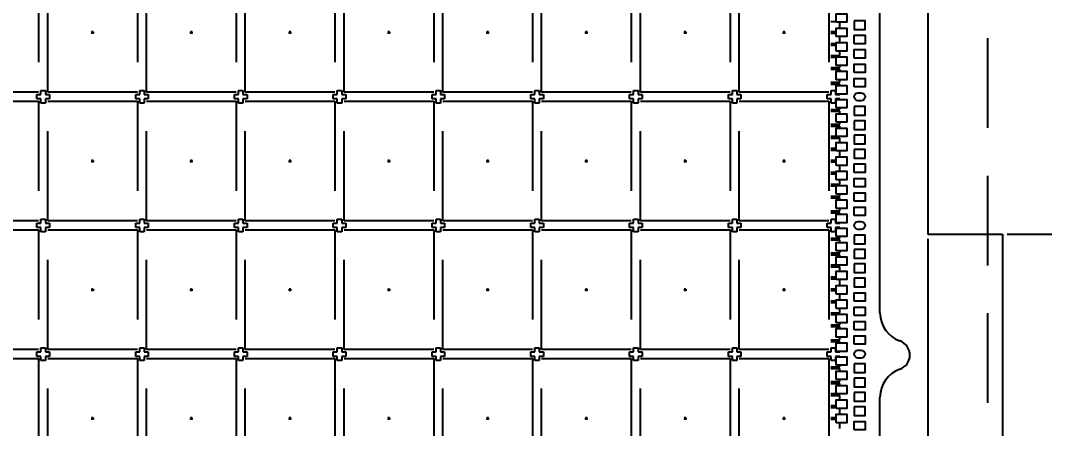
# Model space of a CAD drawing. Header units: millimetres. Extents: x 478.7 to 490.1, y 73.3 to 79.8.
# Drawn here: x 482.715 to 484.857, y 75.502 to 76.355 of the extents above; entities that cross this region are included whole.
import ezdxf

# ---------------------------------------------------------------- set-up
doc = ezdxf.new("R2010")
doc.units = ezdxf.units.MM
doc.header["$LTSCALE"] = 0.5
doc.header["$PDMODE"] = 98
for name, pattern in [('CENTER', [50.8, 31.75, -6.35, 6.35, -6.35]), ('HIDDEN', [0.375, 0.25, -0.125]), ('PHANTOM', [2.5, 1.25, -0.25, 0.25, -0.25, 0.25, -0.25])]:
    doc.linetypes.add(name, pattern=pattern)
for name, color, linetype in [('1D', 4, 'Continuous'), ('BTM', 7, 'HIDDEN'), ('CEN', 2, 'CENTER'), ('DIM', 3, 'Continuous'), ('PKG', 1, 'PHANTOM')]:
    doc.layers.add(name, color=color, linetype=linetype)
doc.styles.add('SIMPLEX', font='simplex.shx', dxfattribs={"bigfont": 'AllInOneBig.shx'})
doc.dimstyles.new('Standard2', dxfattribs={"dimtxt": 0.08, "dimasz": 0.08, "dimexe": 0.01, "dimexo": 0.01, "dimgap": 0.015, "dimtad": 1, "dimdec": 3, "dimlfac": 16, "dimrnd": 0.0005, "dimzin": 1, "dimtxsty": 'SIMPLEX', "dimcen": 0.01, "dimclrd": 256, "dimclre": 256, "dimclrt": 256, "dimazin": 3, "dimtp": 0.03, "dimtm": 0.05, "dimtfac": 0.8, "dimtdec": 3, "dimtmove": 0, "dimatfit": 3, "dimfxl": 0.05, "dimtzin": 4, "dimlwd": -1, "dimlwe": -1})

# ---------------------------------------------------------------- blocks, each defined once
blk = doc.blocks.new('*U22')
at = {"layer": 'CEN', "ltscale": 0.005}
for p, q in [((-0.003125, 0), (0.003125, 0)), ((0, -0.003125), (0, 0.003125))]:
    blk.add_line(p, q, dxfattribs=at)
at = {"layer": 'PKG', "ltscale": 0.3}
blk.add_lwpolyline([(-0.09375, 0.125), (0.09375, 0.125), (0.09375, -0.125), (-0.09375, -0.125)], close=True, dxfattribs=at)
blk = doc.blocks.new('*U23')
at = {"layer": 'DIM', "color": 0, "linetype": 'ByBlock', "lineweight": -2, "transparency": 16777216}
for p in [(1.6525, 1.3453), (1.8591, 1.3453), (2.0656, 1.3453), (2.2722, 1.3453), (2.4787, 1.3453), (2.6853, 1.3453), (2.8919, 1.3453), (3.0984, 1.3453), (3.305, 1.3453), (1.6525, 1.0762), (1.8591, 1.0762), (2.0656, 1.0762), (2.2722, 1.0762), (2.4787, 1.0762), (2.6853, 1.0762), (2.8919, 1.0762), (3.0984, 1.0762), (3.305, 1.0762), (1.6525, 0.8072), (1.8591, 0.8072), (2.0656, 0.8072), (2.2722, 0.8072), (2.4787, 0.8072), (2.6853, 0.8072), (2.8919, 0.8072), (3.0984, 0.8072), (3.305, 0.8072), (1.6525, 0.5381), (1.8591, 0.5381), (2.0656, 0.5381), (2.2722, 0.5381), (2.4787, 0.5381), (2.6853, 0.5381), (2.8919, 0.5381), (3.0984, 0.5381), (3.305, 0.5381)]:
    blk.add_blockref('*U22', p, dxfattribs=at)
blk = doc.blocks.new('*D52')
at = {"layer": 'Defpoints', "color": 0, "ltscale": 0.1, "transparency": 16777216}
for p in [(484.5439, 78.5177), (486.111, 78.5177), (484.5439, 74.6802)]:
    blk.add_point(p, dxfattribs=at)
at = {"layer": 'DIM', "linetype": 'ByBlock', "ltscale": 0.1, "transparency": 16777216}
for p, q in [((484.5539, 78.5177), (486.121, 78.5177)), ((486.111, 78.4377), (486.111, 77.4196)), ((486.111, 74.7602), (486.111, 75.7782)), ((484.5539, 74.6802), (486.121, 74.6802))]:
    blk.add_line(p, q, dxfattribs=at)
at = {"layer": 'DIM', "ltscale": 0.1, "transparency": 16777216}
for points in [[(486.0977, 78.4377), (486.1244, 78.4377), (486.111, 78.5177)], [(486.0977, 74.7602), (486.1244, 74.7602), (486.111, 74.6802)]]:
    blk.add_solid(points, dxfattribs=at)
at = {"layer": 'DIM', "ltscale": 0.1, "transparency": 16777216, "insert": (486.111, 76.5989), "char_height": 0.08, "attachment_point": 5, "rotation": 90, "style": 'SIMPLEX'}
blk.add_mtext('\\A1;59.300X61.400(MOLD PKG)', dxfattribs=at)
blk = doc.blocks.new('*D59')
at = {"layer": 'Defpoints', "color": 0, "ltscale": 0.1, "transparency": 16777216}
for p in [(482.6595, 76.5989), (484.7687, 75.9083), (485.2113, 75.9083)]:
    blk.add_point(p, dxfattribs=at)
at = {"layer": 'DIM', "ltscale": 0.1, "transparency": 16777216}
blk.add_line((484.7787, 75.9083), (485.2113, 75.9083), dxfattribs=at)
at = {"layer": 'DIM', "ltscale": 0.1, "transparency": 16777216, "insert": (485.4092, 75.9083), "char_height": 0.08, "attachment_point": 5, "style": 'SIMPLEX'}
blk.add_mtext('\\A1;11.050', dxfattribs=at)
blk = doc.blocks.new('*D64')
at = {"layer": 'Defpoints', "color": 0, "ltscale": 0.1, "transparency": 16777216}
for p in [(482.6595, 76.5989), (484.6437, 74.5989), (485.2113, 74.5489)]:
    blk.add_point(p, dxfattribs=at)
at = {"layer": 'DIM', "ltscale": 0.1, "transparency": 16777216}
for p, q in [((484.6537, 74.5989), (484.8913, 74.5989)), ((484.8913, 74.5989), (485.0513, 74.5489)), ((485.0513, 74.5489), (485.2113, 74.5489))]:
    blk.add_line(p, q, dxfattribs=at)
at = {"layer": 'DIM', "ltscale": 0.1, "transparency": 16777216, "insert": (485.4244, 74.5489), "char_height": 0.08, "attachment_point": 5, "style": 'SIMPLEX'}
blk.add_mtext('\\A1;32.000', dxfattribs=at)
blk = doc.blocks.new('*D31')
at = {"layer": 'Defpoints', "color": 0, "ltscale": 0.1, "transparency": 16777216}
for p in [(482.6595, 76.5989), (484.6437, 74.5989), (484.6437, 74.0824)]:
    blk.add_point(p, dxfattribs=at)
at = {"layer": 'DIM', "ltscale": 0.1, "transparency": 16777216}
blk.add_line((484.6437, 74.5889), (484.6437, 74.0824), dxfattribs=at)
at = {"layer": 'DIM', "ltscale": 0.1, "transparency": 16777216, "insert": (484.6437, 73.8769), "char_height": 0.08, "attachment_point": 5, "rotation": 90, "style": 'SIMPLEX'}
blk.add_mtext('\\A1;31.747', dxfattribs=at)
blk = doc.blocks.new('*D85')
at = {"layer": 'Defpoints', "color": 0, "ltscale": 0.1, "transparency": 16777216}
for p in [(482.6595, 76.5989), (484.6124, 75.9083), (484.5144, 74.0824)]:
    blk.add_point(p, dxfattribs=at)
at = {"layer": 'DIM', "ltscale": 0.1, "transparency": 16777216}
for p, q in [((484.6124, 75.8983), (484.6124, 74.4024)), ((484.6124, 74.4024), (484.5144, 74.2424)), ((484.5144, 74.2424), (484.5144, 74.0824))]:
    blk.add_line(p, q, dxfattribs=at)
at = {"layer": 'DIM', "ltscale": 0.1, "transparency": 16777216, "insert": (484.5144, 73.8769), "char_height": 0.08, "attachment_point": 5, "rotation": 90, "style": 'SIMPLEX'}
blk.add_mtext('\\A1;31.247', dxfattribs=at)
blk = doc.blocks.new('*D86')
at = {"layer": 'Defpoints', "color": 0, "ltscale": 0.1, "transparency": 16777216}
for p in [(484.7374, 78.6177), (486.4786, 78.6177), (484.7374, 74.6177)]:
    blk.add_point(p, dxfattribs=at)
at = {"layer": 'DIM', "ltscale": 0.1, "transparency": 16777216}
for p, q in [((484.7474, 78.6177), (486.4886, 78.6177)), ((486.4786, 78.5377), (486.4786, 77.4689)), ((486.4786, 74.6977), (486.4786, 75.7665)), ((484.7474, 74.6177), (486.4886, 74.6177))]:
    blk.add_line(p, q, dxfattribs=at)
for points in [[(486.4653, 78.5377), (486.4919, 78.5377), (486.4786, 78.6177)], [(486.4653, 74.6977), (486.4919, 74.6977), (486.4786, 74.6177)]]:
    blk.add_solid(points, dxfattribs=at)
at = {"layer": 'DIM', "ltscale": 0.1, "transparency": 16777216, "insert": (486.4786, 76.6177), "char_height": 0.08, "attachment_point": 5, "rotation": 90, "style": 'SIMPLEX'}
blk.add_mtext('\\A1;64.000%%P0.500(TAPE WIDTH)', dxfattribs=at)

msp = doc.modelspace()

# ---------------------------------------------------------------- linework, layer by layer
at = {"color": 2, "linetype": 'HIDDEN', "ltscale": 1.5}
msp.add_line((484.737441, 78.617661), (484.737441, 74.617661), dxfattribs=at)
at = {"color": 0}
for p, q in [((484.612441, 76.408286), (484.612441, 75.908286)), ((484.612441, 75.908286), (484.768691, 75.908286))]:
    msp.add_line(p, q, dxfattribs=at)
for q in [(484.768691, 75.502036), (484.768691, 74.52733)]:
    msp.add_line((484.768691, 75.908286), q)
at = {"ltscale": 0.03}
for points in [[(484.42091, 76.350943), (484.42091, 76.368755), (484.443098, 76.368755), (484.443098, 76.350943)], [(484.458723, 76.353755), (484.458723, 76.335943), (484.481379, 76.335943), (484.481379, 76.353755)], [(484.42091, 76.320943), (484.42091, 76.338755), (484.443098, 76.338755), (484.443098, 76.320943)], [(484.458723, 76.305943), (484.458723, 76.323755), (484.481379, 76.323755), (484.481379, 76.305943)], [(484.42091, 76.290943), (484.42091, 76.308755), (484.443098, 76.308755), (484.443098, 76.290943)], [(484.42091, 76.260943), (484.42091, 76.278755), (484.443098, 76.278755), (484.443098, 76.260943)], [(484.458723, 76.275943), (484.458723, 76.293755), (484.481379, 76.293755), (484.481379, 76.275943)], [(484.458723, 76.245943), (484.458723, 76.263755), (484.481379, 76.263755), (484.481379, 76.245943)], [(484.42091, 76.230943), (484.42091, 76.248755), (484.443098, 76.248755), (484.443098, 76.230943)], [(484.42091, 76.200943), (484.42091, 76.218755), (484.443098, 76.218755), (484.443098, 76.200943)], [(484.458723, 76.215943), (484.458723, 76.233755), (484.481379, 76.233755), (484.481379, 76.215943)], [(484.42091, 76.17188), (484.42091, 76.189693), (484.443098, 76.189693), (484.443098, 76.17188)], [(484.458723, 76.174693), (484.458723, 76.15688), (484.481379, 76.15688), (484.481379, 76.174693)], [(484.42091, 76.14188), (484.42091, 76.159693), (484.443098, 76.159693), (484.443098, 76.14188)], [(484.42091, 76.11188), (484.42091, 76.129693), (484.443098, 76.129693), (484.443098, 76.11188)], [(484.458723, 76.144693), (484.458723, 76.12688), (484.481379, 76.12688), (484.481379, 76.144693)], [(484.458723, 76.114693), (484.458723, 76.09688), (484.481379, 76.09688), (484.481379, 76.114693)], [(484.42091, 76.08188), (484.42091, 76.099693), (484.443098, 76.099693), (484.443098, 76.08188)], [(484.42091, 76.05188), (484.42091, 76.069693), (484.443098, 76.069693), (484.443098, 76.05188)], [(484.458723, 76.084693), (484.458723, 76.06688), (484.481379, 76.06688), (484.481379, 76.084693)], [(484.458723, 76.03688), (484.458723, 76.054693), (484.481379, 76.054693), (484.481379, 76.03688)], [(484.42091, 76.02188), (484.42091, 76.039693), (484.443098, 76.039693), (484.443098, 76.02188)], [(484.458723, 76.00688), (484.458723, 76.024693), (484.481379, 76.024693), (484.481379, 76.00688)], [(484.42091, 75.99188), (484.42091, 76.009693), (484.443098, 76.009693), (484.443098, 75.99188)], [(484.42091, 75.96188), (484.42091, 75.979693), (484.443098, 75.979693), (484.443098, 75.96188)], [(484.458723, 75.97688), (484.458723, 75.994693), (484.481379, 75.994693), (484.481379, 75.97688)], [(484.458723, 75.94688), (484.458723, 75.964693), (484.481379, 75.964693), (484.481379, 75.94688)], [(484.42091, 75.93188), (484.42091, 75.949693), (484.443098, 75.949693), (484.443098, 75.93188)], [(484.42091, 75.902818), (484.42091, 75.92063), (484.443098, 75.92063), (484.443098, 75.902818)], [(484.458723, 75.90563), (484.458723, 75.887818), (484.481379, 75.887818), (484.481379, 75.90563)], [(484.42091, 75.872818), (484.42091, 75.89063), (484.443098, 75.89063), (484.443098, 75.872818)], [(484.458723, 75.87563), (484.458723, 75.857818), (484.481379, 75.857818), (484.481379, 75.87563)], [(484.42091, 75.842818), (484.42091, 75.86063), (484.443098, 75.86063), (484.443098, 75.842818)], [(484.42091, 75.812818), (484.42091, 75.83063), (484.443098, 75.83063), (484.443098, 75.812818)], [(484.458723, 75.84563), (484.458723, 75.827818), (484.481379, 75.827818), (484.481379, 75.84563)], [(484.458723, 75.81563), (484.458723, 75.797818), (484.481379, 75.797818), (484.481379, 75.81563)], [(484.42091, 75.782818), (484.42091, 75.80063), (484.443098, 75.80063), (484.443098, 75.782818)], [(484.458723, 75.767818), (484.458723, 75.78563), (484.481379, 75.78563), (484.481379, 75.767818)], [(484.42091, 75.752818), (484.42091, 75.77063), (484.443098, 75.77063), (484.443098, 75.752818)], [(484.458723, 75.737818), (484.458723, 75.75563), (484.481379, 75.75563), (484.481379, 75.737818)], [(484.42091, 75.722818), (484.42091, 75.74063), (484.443098, 75.74063), (484.443098, 75.722818)], [(484.458723, 75.707818), (484.458723, 75.72563), (484.481379, 75.72563), (484.481379, 75.707818)], [(484.42091, 75.692818), (484.42091, 75.71063), (484.443098, 75.71063), (484.443098, 75.692818)], [(484.42091, 75.662818), (484.42091, 75.68063), (484.443098, 75.68063), (484.443098, 75.662818)], [(484.458723, 75.677818), (484.458723, 75.69563), (484.481379, 75.69563), (484.481379, 75.677818)], [(484.42091, 75.633755), (484.42091, 75.651568), (484.443098, 75.651568), (484.443098, 75.633755)], [(484.458723, 75.636568), (484.458723, 75.618755), (484.481379, 75.618755), (484.481379, 75.636568)], [(484.42091, 75.603755), (484.42091, 75.621568), (484.443098, 75.621568), (484.443098, 75.603755)], [(484.458723, 75.606568), (484.458723, 75.588755), (484.481379, 75.588755), (484.481379, 75.606568)], [(484.42091, 75.573755), (484.42091, 75.591568), (484.443098, 75.591568), (484.443098, 75.573755)], [(484.458723, 75.576568), (484.458723, 75.558755), (484.481379, 75.558755), (484.481379, 75.576568)], [(484.42091, 75.543755), (484.42091, 75.561568), (484.443098, 75.561568), (484.443098, 75.543755)], [(484.42091, 75.513755), (484.42091, 75.531568), (484.443098, 75.531568), (484.443098, 75.513755)], [(484.458723, 75.546568), (484.458723, 75.528755), (484.481379, 75.528755), (484.481379, 75.546568)], [(484.458723, 75.498755), (484.458723, 75.516568), (484.481379, 75.516568), (484.481379, 75.498755)]]:
    msp.add_lwpolyline(points, close=True, dxfattribs=at)
for points in [[(484.458723, 76.195318), (484.458723, 76.195318, -0.41421356), (484.46716, 76.203755), (484.472941, 76.203755, -0.41421356), (484.481379, 76.195318), (484.481379, 76.195318, -0.41421356), (484.472941, 76.18688), (484.46716, 76.18688, -0.41421356)], [(484.458723, 75.926255), (484.458723, 75.926255, -0.41421356), (484.46716, 75.934693), (484.472941, 75.934693, -0.41421356), (484.481379, 75.926255), (484.481379, 75.926255, -0.41421356), (484.472941, 75.917818), (484.46716, 75.917818, -0.41421356)], [(484.458723, 75.657193), (484.458723, 75.657193, -0.41421356), (484.46716, 75.66563), (484.472941, 75.66563, -0.41421356), (484.481379, 75.657193), (484.481379, 75.657193, -0.41421356), (484.472941, 75.648755), (484.46716, 75.648755, -0.41421356)]]:
    msp.add_lwpolyline(points, format="xyb", close=True, dxfattribs=at)
at = {"layer": '1D'}
for p, q in [((484.512629, 75.74355), (484.512629, 76.510523)), ((484.512629, 74.7998), (484.512629, 75.566773))]:
    msp.add_line(p, q, dxfattribs=at)
for centre, radius, start, end in [((484.575129, 75.74355), 0.0625, 180, 250.528779), ((484.543879, 75.655161), 0.03125, 289.471221, 70.528779), ((484.575129, 75.566773), 0.0625, 109.471221, 180)]:
    msp.add_arc(centre, radius, start, end, dxfattribs=at)
at = {"layer": 'BTM', "ltscale": 0.03}
for p, q in [((484.40966, 76.352974), (484.42091, 76.352974)), ((484.42841, 76.338755), (484.42841, 76.350943)), ((484.40966, 76.331724), (484.42091, 76.331724)), ((484.40966, 76.327974), (484.42091, 76.327974)), ((484.42841, 76.308755), (484.42841, 76.320943)), ((484.40966, 76.306724), (484.42091, 76.306724)), ((484.40966, 76.302974), (484.42091, 76.302974)), ((484.40966, 76.281724), (484.42841, 76.281724)), ((484.40966, 76.277974), (484.42091, 76.277974)), ((484.42841, 76.281724), (484.42841, 76.290943)), ((484.40966, 76.256724), (484.42841, 76.256724)), ((484.42841, 76.256724), (484.42841, 76.260943)), ((484.40966, 76.252974), (484.42841, 76.252974)), ((484.42841, 76.248755), (484.42841, 76.252974)), ((484.40966, 76.225474), (484.42841, 76.225474)), ((484.40966, 76.221724), (484.42841, 76.221724)), ((484.42841, 76.225474), (484.42841, 76.230943)), ((484.42841, 76.218755), (484.42841, 76.221724)), ((484.42841, 76.168911), (484.42841, 76.17188)), ((484.40966, 76.168911), (484.42841, 76.168911)), ((484.40966, 76.165161), (484.42841, 76.165161)), ((484.42841, 76.159693), (484.42841, 76.165161)), ((484.40966, 76.137661), (484.42841, 76.137661)), ((484.40966, 76.133911), (484.42841, 76.133911)), ((484.42841, 76.137661), (484.42841, 76.14188)), ((484.42841, 76.129693), (484.42841, 76.133911)), ((484.40966, 76.112661), (484.42091, 76.112661)), ((484.40966, 76.108911), (484.42841, 76.108911)), ((484.42841, 76.099693), (484.42841, 76.108911)), ((484.40966, 76.087661), (484.42091, 76.087661)), ((484.40966, 76.083911), (484.42091, 76.083911)), ((484.42841, 76.069693), (484.42841, 76.08188)), ((484.40966, 76.062661), (484.42091, 76.062661)), ((484.40966, 76.058911), (484.42091, 76.058911)), ((484.42841, 76.039693), (484.42841, 76.05188)), ((484.40966, 76.037661), (484.42091, 76.037661)), ((484.40966, 76.033911), (484.42091, 76.033911)), ((484.42841, 76.012661), (484.42841, 76.02188)), ((484.40966, 76.012661), (484.42841, 76.012661)), ((484.40966, 76.008911), (484.42091, 76.008911)), ((484.40966, 75.987661), (484.42841, 75.987661)), ((484.40966, 75.983911), (484.42841, 75.983911)), ((484.42841, 75.987661), (484.42841, 75.99188)), ((484.42841, 75.979693), (484.42841, 75.983911)), ((484.40966, 75.956411), (484.42841, 75.956411)), ((484.42841, 75.956411), (484.42841, 75.96188)), ((484.40966, 75.952661), (484.42841, 75.952661)), ((484.42841, 75.949693), (484.42841, 75.952661)), ((484.40966, 75.899849), (484.42841, 75.899849)), ((484.40966, 75.896099), (484.42841, 75.896099)), ((484.42841, 75.899849), (484.42841, 75.902818)), ((484.42841, 75.89063), (484.42841, 75.896099)), ((484.42841, 75.868599), (484.42841, 75.872818)), ((484.40966, 75.868599), (484.42841, 75.868599)), ((484.40966, 75.864849), (484.42841, 75.864849)), ((484.42841, 75.86063), (484.42841, 75.864849)), ((484.40966, 75.843599), (484.42091, 75.843599)), ((484.40966, 75.839849), (484.42841, 75.839849)), ((484.42841, 75.83063), (484.42841, 75.839849)), ((484.40966, 75.818599), (484.42091, 75.818599)), ((484.40966, 75.814849), (484.42091, 75.814849)), ((484.42841, 75.80063), (484.42841, 75.812818)), ((484.40966, 75.793599), (484.42091, 75.793599)), ((484.40966, 75.789849), (484.42091, 75.789849)), ((484.40966, 75.768599), (484.42091, 75.768599)), ((484.40966, 75.764849), (484.42091, 75.764849)), ((484.42841, 75.77063), (484.42841, 75.782818)), ((484.40966, 75.743599), (484.42841, 75.743599)), ((484.42841, 75.743599), (484.42841, 75.752818)), ((484.40966, 75.739849), (484.42091, 75.739849)), ((484.42841, 75.718599), (484.42841, 75.722818)), ((484.40966, 75.718599), (484.42841, 75.718599)), ((484.40966, 75.714849), (484.42841, 75.714849)), ((484.42841, 75.71063), (484.42841, 75.714849)), ((484.40966, 75.687349), (484.42841, 75.687349)), ((484.40966, 75.683599), (484.42841, 75.683599)), ((484.42841, 75.687349), (484.42841, 75.692818)), ((484.42841, 75.68063), (484.42841, 75.683599)), ((484.40966, 75.630786), (484.42841, 75.630786)), ((484.40966, 75.627036), (484.42841, 75.627036)), ((484.42841, 75.630786), (484.42841, 75.633755)), ((484.42841, 75.621568), (484.42841, 75.627036)), ((484.40966, 75.599536), (484.42841, 75.599536)), ((484.40966, 75.595786), (484.42841, 75.595786)), ((484.42841, 75.599536), (484.42841, 75.603755)), ((484.42841, 75.591568), (484.42841, 75.595786)), ((484.40966, 75.574536), (484.42091, 75.574536)), ((484.40966, 75.570786), (484.42841, 75.570786)), ((484.40966, 75.549536), (484.42091, 75.549536)), ((484.42841, 75.561568), (484.42841, 75.570786)), ((484.40966, 75.545786), (484.42091, 75.545786)), ((484.42841, 75.531568), (484.42841, 75.543755)), ((484.40966, 75.524536), (484.42091, 75.524536)), ((484.40966, 75.520786), (484.42091, 75.520786)), ((484.42841, 75.501568), (484.42841, 75.513755))]:
    msp.add_line(p, q, dxfattribs=at)
for points in [[(482.77591, 76.200005), (482.77591, 76.19063), (482.767473, 76.19063), (482.767473, 76.182193), (482.758098, 76.182193), (482.758098, 76.19063), (482.74966, 76.19063), (482.74966, 76.200005), (482.758098, 76.200005), (482.758098, 76.208443), (482.767473, 76.208443), (482.767473, 76.200005)], [(482.982473, 76.200005), (482.982473, 76.19063), (482.974035, 76.19063), (482.974035, 76.182193), (482.96466, 76.182193), (482.96466, 76.19063), (482.956223, 76.19063), (482.956223, 76.200005), (482.96466, 76.200005), (482.96466, 76.208443), (482.974035, 76.208443), (482.974035, 76.200005)], [(483.189035, 76.200005), (483.189035, 76.19063), (483.180598, 76.19063), (483.180598, 76.182193), (483.171223, 76.182193), (483.171223, 76.19063), (483.162785, 76.19063), (483.162785, 76.200005), (483.171223, 76.200005), (483.171223, 76.208443), (483.180598, 76.208443), (483.180598, 76.200005)], [(483.395598, 76.200005), (483.395598, 76.19063), (483.38716, 76.19063), (483.38716, 76.182193), (483.377785, 76.182193), (483.377785, 76.19063), (483.369348, 76.19063), (483.369348, 76.200005), (483.377785, 76.200005), (483.377785, 76.208443), (483.38716, 76.208443), (483.38716, 76.200005)], [(483.60216, 76.200005), (483.60216, 76.19063), (483.593723, 76.19063), (483.593723, 76.182193), (483.584348, 76.182193), (483.584348, 76.19063), (483.57591, 76.19063), (483.57591, 76.200005), (483.584348, 76.200005), (483.584348, 76.208443), (483.593723, 76.208443), (483.593723, 76.200005)], [(483.808723, 76.200005), (483.808723, 76.19063), (483.800285, 76.19063), (483.800285, 76.182193), (483.79091, 76.182193), (483.79091, 76.19063), (483.782473, 76.19063), (483.782473, 76.200005), (483.79091, 76.200005), (483.79091, 76.208443), (483.800285, 76.208443), (483.800285, 76.200005)], [(484.015285, 76.200005), (484.015285, 76.19063), (484.006848, 76.19063), (484.006848, 76.182193), (483.997473, 76.182193), (483.997473, 76.19063), (483.989035, 76.19063), (483.989035, 76.200005), (483.997473, 76.200005), (483.997473, 76.208443), (484.006848, 76.208443), (484.006848, 76.200005)], [(484.221848, 76.200005), (484.221848, 76.19063), (484.21341, 76.19063), (484.21341, 76.182193), (484.204035, 76.182193), (484.204035, 76.19063), (484.195598, 76.19063), (484.195598, 76.200005), (484.204035, 76.200005), (484.204035, 76.208443), (484.21341, 76.208443), (484.21341, 76.200005)], [(482.77591, 75.930943), (482.77591, 75.921568), (482.767473, 75.921568), (482.767473, 75.91313), (482.758098, 75.91313), (482.758098, 75.921568), (482.74966, 75.921568), (482.74966, 75.930943), (482.758098, 75.930943), (482.758098, 75.93938), (482.767473, 75.93938), (482.767473, 75.930943)], [(482.982473, 75.930943), (482.982473, 75.921568), (482.974035, 75.921568), (482.974035, 75.91313), (482.96466, 75.91313), (482.96466, 75.921568), (482.956223, 75.921568), (482.956223, 75.930943), (482.96466, 75.930943), (482.96466, 75.93938), (482.974035, 75.93938), (482.974035, 75.930943)], [(483.189035, 75.930943), (483.189035, 75.921568), (483.180598, 75.921568), (483.180598, 75.91313), (483.171223, 75.91313), (483.171223, 75.921568), (483.162785, 75.921568), (483.162785, 75.930943), (483.171223, 75.930943), (483.171223, 75.93938), (483.180598, 75.93938), (483.180598, 75.930943)], [(483.395598, 75.930943), (483.395598, 75.921568), (483.38716, 75.921568), (483.38716, 75.91313), (483.377785, 75.91313), (483.377785, 75.921568), (483.369348, 75.921568), (483.369348, 75.930943), (483.377785, 75.930943), (483.377785, 75.93938), (483.38716, 75.93938), (483.38716, 75.930943)], [(483.60216, 75.930943), (483.60216, 75.921568), (483.593723, 75.921568), (483.593723, 75.91313), (483.584348, 75.91313), (483.584348, 75.921568), (483.57591, 75.921568), (483.57591, 75.930943), (483.584348, 75.930943), (483.584348, 75.93938), (483.593723, 75.93938), (483.593723, 75.930943)], [(483.808723, 75.930943), (483.808723, 75.921568), (483.800285, 75.921568), (483.800285, 75.91313), (483.79091, 75.91313), (483.79091, 75.921568), (483.782473, 75.921568), (483.782473, 75.930943), (483.79091, 75.930943), (483.79091, 75.93938), (483.800285, 75.93938), (483.800285, 75.930943)], [(484.015285, 75.930943), (484.015285, 75.921568), (484.006848, 75.921568), (484.006848, 75.91313), (483.997473, 75.91313), (483.997473, 75.921568), (483.989035, 75.921568), (483.989035, 75.930943), (483.997473, 75.930943), (483.997473, 75.93938), (484.006848, 75.93938), (484.006848, 75.930943)], [(484.221848, 75.930943), (484.221848, 75.921568), (484.21341, 75.921568), (484.21341, 75.91313), (484.204035, 75.91313), (484.204035, 75.921568), (484.195598, 75.921568), (484.195598, 75.930943), (484.204035, 75.930943), (484.204035, 75.93938), (484.21341, 75.93938), (484.21341, 75.930943)], [(482.77591, 75.66188), (482.77591, 75.652505), (482.767473, 75.652505), (482.767473, 75.644068), (482.758098, 75.644068), (482.758098, 75.652505), (482.74966, 75.652505), (482.74966, 75.66188), (482.758098, 75.66188), (482.758098, 75.670318), (482.767473, 75.670318), (482.767473, 75.66188)], [(482.982473, 75.66188), (482.982473, 75.652505), (482.974035, 75.652505), (482.974035, 75.644068), (482.96466, 75.644068), (482.96466, 75.652505), (482.956223, 75.652505), (482.956223, 75.66188), (482.96466, 75.66188), (482.96466, 75.670318), (482.974035, 75.670318), (482.974035, 75.66188)], [(483.189035, 75.66188), (483.189035, 75.652505), (483.180598, 75.652505), (483.180598, 75.644068), (483.171223, 75.644068), (483.171223, 75.652505), (483.162785, 75.652505), (483.162785, 75.66188), (483.171223, 75.66188), (483.171223, 75.670318), (483.180598, 75.670318), (483.180598, 75.66188)], [(483.395598, 75.66188), (483.395598, 75.652505), (483.38716, 75.652505), (483.38716, 75.644068), (483.377785, 75.644068), (483.377785, 75.652505), (483.369348, 75.652505), (483.369348, 75.66188), (483.377785, 75.66188), (483.377785, 75.670318), (483.38716, 75.670318), (483.38716, 75.66188)], [(483.60216, 75.66188), (483.60216, 75.652505), (483.593723, 75.652505), (483.593723, 75.644068), (483.584348, 75.644068), (483.584348, 75.652505), (483.57591, 75.652505), (483.57591, 75.66188), (483.584348, 75.66188), (483.584348, 75.670318), (483.593723, 75.670318), (483.593723, 75.66188)], [(483.808723, 75.66188), (483.808723, 75.652505), (483.800285, 75.652505), (483.800285, 75.644068), (483.79091, 75.644068), (483.79091, 75.652505), (483.782473, 75.652505), (483.782473, 75.66188), (483.79091, 75.66188), (483.79091, 75.670318), (483.800285, 75.670318), (483.800285, 75.66188)], [(484.015285, 75.66188), (484.015285, 75.652505), (484.006848, 75.652505), (484.006848, 75.644068), (483.997473, 75.644068), (483.997473, 75.652505), (483.989035, 75.652505), (483.989035, 75.66188), (483.997473, 75.66188), (483.997473, 75.670318), (484.006848, 75.670318), (484.006848, 75.66188)], [(484.221848, 75.66188), (484.221848, 75.652505), (484.21341, 75.652505), (484.21341, 75.644068), (484.204035, 75.644068), (484.204035, 75.652505), (484.195598, 75.652505), (484.195598, 75.66188), (484.204035, 75.66188), (484.204035, 75.670318), (484.21341, 75.670318), (484.21341, 75.66188)]]:
    msp.add_lwpolyline(points, close=True, dxfattribs=at)
for points in [[(484.42841, 76.189693), (484.42841, 76.19063), (484.419973, 76.19063), (484.419973, 76.182193), (484.410598, 76.182193), (484.410598, 76.19063), (484.40216, 76.19063), (484.40216, 76.200005), (484.410598, 76.200005), (484.410598, 76.208443), (484.419973, 76.208443), (484.419973, 76.200005), (484.42841, 76.200005), (484.42841, 76.200943)], [(484.42841, 75.92063), (484.42841, 75.921568), (484.419973, 75.921568), (484.419973, 75.91313), (484.410598, 75.91313), (484.410598, 75.921568), (484.40216, 75.921568), (484.40216, 75.930943), (484.410598, 75.930943), (484.410598, 75.93938), (484.419973, 75.93938), (484.419973, 75.930943), (484.42841, 75.930943), (484.42841, 75.93188)], [(484.42841, 75.651568), (484.42841, 75.652505), (484.419973, 75.652505), (484.419973, 75.644068), (484.410598, 75.644068), (484.410598, 75.652505), (484.40216, 75.652505), (484.40216, 75.66188), (484.410598, 75.66188), (484.410598, 75.670318), (484.419973, 75.670318), (484.419973, 75.66188), (484.42841, 75.66188), (484.42841, 75.662818)]]:
    msp.add_lwpolyline(points, dxfattribs=at)

# ---------------------------------------------------------------- block references
at = {"layer": 'DIM', "ltscale": 0.03}
msp.add_blockref('*U23', (481.007004, 74.984536), dxfattribs=at)

# ---------------------------------------------------------------- dimensions: what is measured, and where the dimension line sits
at = {"layer": 'DIM', "ltscale": 0.1}
dim = msp.add_linear_dim(base=(486.478602, 78.617661), p1=(484.737441, 74.617661), p2=(484.737441, 78.617661), angle=90, text='<>%%P0.500(TAPE WIDTH)', dimstyle='Standard2', dxfattribs=at)
dim.commit()
dim.dimension.update_dxf_attribs({"geometry": '*D86', "text_midpoint": (486.478602, 76.617661), "dimtype": 160})
at = {"layer": 'DIM', "color": 0, "ltscale": 0.1}
dim = msp.add_linear_dim(base=(486.111022, 78.517661), p1=(484.543879, 74.680161), p2=(484.543879, 78.517661), angle=90, text='59.300X<>(MOLD PKG)', dimstyle='Standard2', override={"dimfxl": 0.15, "dimarcsym": 1}, dxfattribs=at)
dim.commit()
dim.dimension.update_dxf_attribs({"geometry": '*D52', "text_midpoint": (486.111022, 76.598911)})
for feature_location, offset, dtype, picture, middle in [((484.768691, 75.908286), (0.442658, 0), 0, '*D59', (485.409206, 75.908286)), ((484.643691, 74.598911), (0.567658, -0.05), 0, '*D64', (485.424444, 74.548911)), ((484.643691, 74.598911), (0, -0.516539), 1, '*D31', (484.643691, 73.876896)), ((484.612441, 75.908286), (-0.098088, -1.825914), 1, '*D85', (484.514354, 73.876896))]:
    dim = msp.add_ordinate_dim(feature_location=feature_location, offset=offset, dtype=dtype, origin=(482.659504, 76.598911), dimstyle='Standard2', dxfattribs=at)
    dim.commit()
    dim.dimension.update_dxf_attribs({"geometry": picture, "text_midpoint": middle})

doc.saveas('drawing.dxf')
